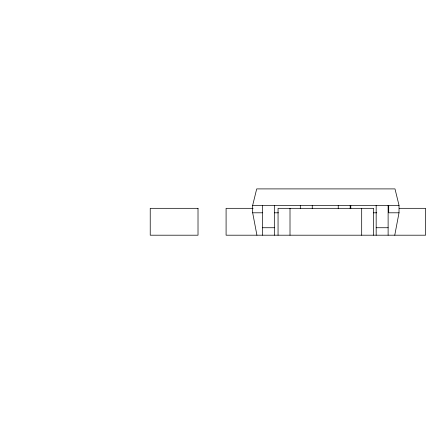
<?xml version="1.0" encoding="UTF-8"?>
<svg xmlns="http://www.w3.org/2000/svg" width="448" height="448" viewBox="0 0 448 448"><rect width="100%" height="100%" fill="white"/><g stroke="black" fill="none" stroke-linecap="round" stroke-linejoin="round"><path stroke-width="0.67" d="M394.761 235.2L399.017 212.8L399.017 205.335L394.99 188.905L256.698 188.905L252.672 205.335L252.672 212.8L256.928 235.2M252.672 205.335L399.017 205.335M253.103 208.32L226.089 208.32L226.089 235.2L425.6 235.2L425.6 208.32L399.28 208.32M252.672 212.8L262.377 212.8M274.327 212.8L278.426 212.8M373.346 212.8L376.768 212.8M399.017 212.8L388.713 212.8L388.713 205.335M262.377 227.735L274.327 227.735M376.169 227.735L388.119 227.735M388.119 205.335L388.119 235.2M376.169 205.335L376.169 235.2M373.632 235.2L373.632 208.32L278.057 208.32L278.057 235.2M361.687 208.32L361.687 235.2M350.784 205.335L350.784 208.729M350.185 205.335L350.185 208.729M338.24 205.335L338.24 208.729M312.256 205.335L312.256 208.729M300.311 205.335L300.311 208.729M290.007 208.32L290.007 235.2M274.327 205.335L274.327 235.2M262.377 205.335L262.377 235.2M198.016 208.32L150.231 208.32L150.231 235.2L198.016 235.2L198.016 208.32"/></g></svg>
